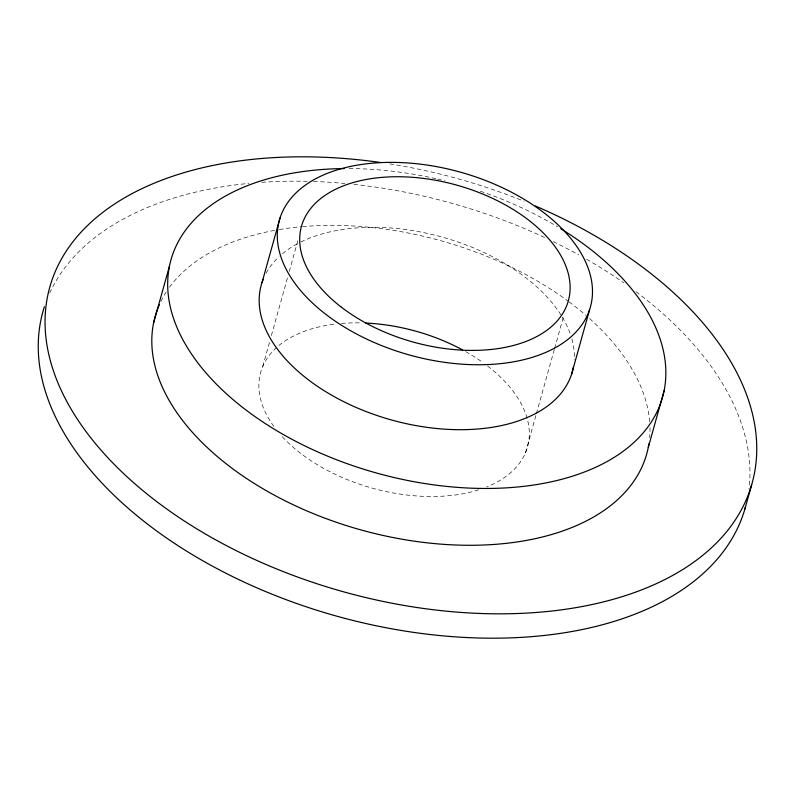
<?xml version="1.0" encoding="UTF-8"?>
<svg xmlns="http://www.w3.org/2000/svg" width="795" height="795" viewBox="0 0 795 795"><rect width="100%" height="100%" fill="white"/><g stroke="black" fill="none" stroke-linecap="round" stroke-linejoin="round"><path stroke-width="0.6" stroke-dasharray="3.98 2.98" d="M262.748 366.465L270.042 340.34M271.373 335.579L287.959 276.193M289.281 271.443L298.234 239.365M525.455 452.882L536.069 414.871M536.396 413.688L554.304 349.542M554.642 348.349L563.923 315.088M49.727 293.057A364.597 214.302 15.6 0 1 248.964 183.377M261.744 182.313A364.597 214.302 15.6 0 1 307.267 181.3M313.508 181.479A364.597 214.302 15.6 0 1 344.97 183.476M353.805 184.351A364.597 214.302 15.6 0 1 545.201 237.775M553.191 241.591A364.597 214.302 15.6 0 1 578.919 254.937M586.541 259.23A364.597 214.302 15.6 0 1 623.618 282.722M636.06 291.735A364.597 214.302 15.6 0 1 749.009 488.865M487.613 366.048A138.549 81.438 15.6 0 1 486.57 487.007M478.739 489.809A138.549 81.438 15.6 0 1 280.734 434.984M273.798 426.368A138.549 81.438 15.6 0 1 336.643 323.923M341.462 323.456A138.549 81.438 15.6 0 1 362.123 322.919M465.661 351.619A138.549 81.438 15.6 0 1 482.982 362.609M389.779 163.889A364.597 214.302 15.6 0 1 524.094 201.264M160.938 301.385A255.215 150.017 15.6 0 1 166.145 292.143M169.524 287.214A255.215 150.017 15.6 0 1 278.21 229.735M279.393 229.536A255.215 150.017 15.6 0 1 301.305 226.724M302.547 226.615A255.215 150.017 15.6 0 1 568.057 301.116M569.021 301.832A255.215 150.017 15.6 0 1 586.004 315.406M589.602 318.566A255.215 150.017 15.6 0 1 649.674 421.658M649.982 427.621A255.215 150.017 15.6 0 1 649.664 437.618M349.124 168.55A255.215 150.017 15.6 0 1 436.415 178.786M437.618 179.064A255.215 150.017 15.6 0 1 444.822 180.783M480.389 191.227A255.215 150.017 15.6 0 1 557.633 226.814M266.096 273.182A161.464 94.903 15.6 0 1 278.975 256.795M282.444 253.744A161.464 94.903 15.6 0 1 297.658 243.638M300.828 242.008A161.464 94.903 15.6 0 1 561.687 316.102M562.313 317.116A161.464 94.903 15.6 0 1 570.422 334.238M571.853 338.839A161.464 94.903 15.6 0 1 574.258 360.006"/><path stroke-width="1.19" d="M153.524 323.257L169.385 266.434M262.012 282.563L280.148 217.631M571.516 374.445L589.642 309.513A161.464 94.903 15.6 0 0 383.349 162.508A161.464 94.903 15.6 0 0 331.694 318.686A161.464 94.903 15.6 0 0 589.642 309.513M648.283 447.396L664.143 390.574M744.855 509.158L751.653 484.811M745.511 506.832A364.597 214.302 15.6 0 1 333.026 615.111A364.597 214.302 15.6 0 1 44.411 306.721M365.7 323.048A138.549 81.438 15.6 0 1 462.422 349.83M535.373 205.975A364.597 214.302 15.6 0 1 658.23 582.775A364.597 214.302 15.6 0 1 77.94 420.048A364.597 214.302 15.6 0 1 380.129 162.438M648.919 443.759A255.215 150.017 15.6 0 1 358.535 529.241A255.215 150.017 15.6 0 1 159.457 304.545M560.723 228.692A255.215 150.017 15.6 0 1 583.818 472.24A255.215 150.017 15.6 0 1 200.032 365.7A255.215 150.017 15.6 0 1 344.126 168.57M573.453 366.783A161.464 94.903 15.6 0 1 390.633 419.74A161.464 94.903 15.6 0 1 263.175 279.383M341.383 307.198A138.549 81.438 15.6 0 0 566.249 306.781A138.549 81.438 15.6 0 0 397.063 176.738A138.549 81.438 15.6 0 0 341.383 307.198"/></g></svg>
